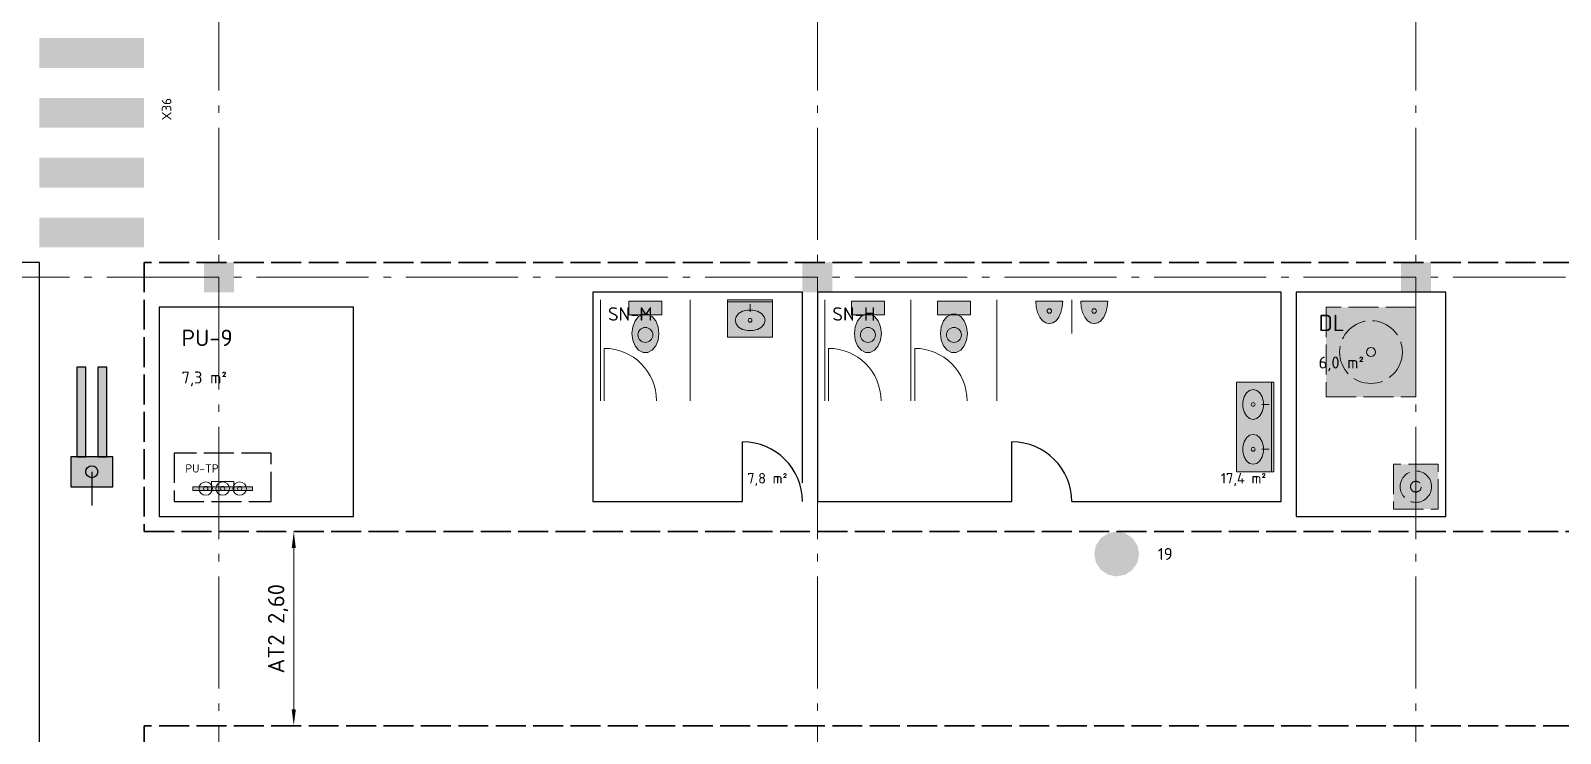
# Model space of a CAD drawing. Header units: millimetres. Extents: x 0 to 1682, y 0 to 1189.
# Drawn here: x 873.8 to 1078.3, y 704 to 798 of the extents above; entities that cross this region are included whole.
import ezdxf
from ezdxf.enums import TextEntityAlignment as Align

# ---------------------------------------------------------------- set-up
doc = ezdxf.new("R2010")
doc.units = ezdxf.units.MM
doc.linetypes.add('IRAM-E-TRAZOS', pattern=[5, 4, -1])
doc.linetypes.add('IRAM-F-TRAZO-PUNTO', pattern=[20, 15, -2, 1, -2])
for name, color, linetype, lineweight in [('A-ABERTURA', 7, 'CONTINUOUS', 25), ('A-COLUMNA', 7, 'CONTINUOUS', 50), ('A-COTA', 7, 'CONTINUOUS', 18), ('A-EJE', 1, 'IRAM-F-TRAZO-PUNTO', 18), ('A-EQUIPO-FINO', 8, 'CONTINUOUS', 13), ('A-EQUIPO-RELLENO', 9, 'CONTINUOUS', 13), ('A-LOCAL', 7, 'CONTINUOUS', 25), ('A-OPERARIO', 6, 'CONTINUOUS', 18), ('A-SECTOR', 1, 'CONTINUOUS', 25), ('A-SEGURIDAD', 1, 'IRAM-E-TRAZOS', 18), ('A-TEXTO', 7, 'CONTINUOUS', 18), ('A-VEHICULO', 40, 'CONTINUOUS', 25), ('S-INCENDIO', 1, 'CONTINUOUS', 25)]:
    doc.layers.add(name, color=color, linetype=linetype, lineweight=lineweight)
for name, color, linetype, lineweight, true_color in [('A-MOBILIARIO', 8, 'CONTINUOUS', 18, 0x50505a), ('A-PASILLO', 2, 'IRAM-E-TRAZOS', 35, 0xd7a500), ('A-PULMON', 6, 'IRAM-E-TRAZOS', 25, 0xdc00c8), ('A-SENDA', 2, 'CONTINUOUS', 25, 0xd7a500)]:
    doc.layers.add(name, color=color, linetype=linetype, lineweight=lineweight, true_color=true_color)
doc.styles.add('ISO3098', font='isocpeur.ttf')
doc.dimstyles.new('FLAMA-IRAM', dxfattribs={"dimtxt": 3.5, "dimasz": 3.5, "dimexe": 2, "dimexo": 1.5, "dimgap": 1, "dimtad": 1, "dimdec": 1, "dimtxsty": 'ISO3098', "dimblk": 'IRAM_FLECHA', "dimblk1": 'IRAM_FLECHA', "dimblk2": 'IRAM_FLECHA', "dimcen": 2.5, "dimclrd": 3, "dimclre": 3, "dimclrt": 3, "dimazin": 3, "dimtfac": 1, "dimtmove": 0, "dimatfit": 3, "dimlwd": 18, "dimlwe": 18})

# ---------------------------------------------------------------- blocks, each defined once
blk = doc.blocks.new('IRAM_FLECHA')
blk.add_solid([(0, 0), (-1, 0.125), (-1, -0.125)])

msp = doc.modelspace()

# ---------------------------------------------------------------- hatches: boundary and pattern name
at = {"layer": 'A-COLUMNA', "true_color": 0x000000}
h = msp.add_hatch(color=7, dxfattribs=at)
h.dxf.hatch_style = 1
h.paths.add_polyline_path([(897, 763), (901, 763), (901, 767), (897, 767)])
h = msp.add_hatch(color=7, dxfattribs=at)
h.dxf.hatch_style = 1
h.paths.add_polyline_path([(977, 763), (981, 763), (981, 767), (977, 767)])
h = msp.add_hatch(color=7, dxfattribs=at)
h.dxf.hatch_style = 1
h.paths.add_polyline_path([(1057, 763), (1061, 763), (1061, 767), (1057, 767)])
at = {"layer": 'A-EQUIPO-RELLENO', "true_color": 0xf8f8fc}
h = msp.add_hatch(color=7, dxfattribs=at)
h.dxf.hatch_style = 1
h.paths.add_polyline_path([(953.8, 760), (958.2, 760), (958.2, 761.8), (953.8, 761.8)])
h = msp.add_hatch(color=7, dxfattribs=at)
h.dxf.hatch_style = 1
h.paths.add_polyline_path([(967, 757), (973, 757), (973, 762), (967, 762)])
h = msp.add_hatch(color=7, dxfattribs=at)
h.dxf.hatch_style = 1
h.paths.add_polyline_path([(983.55, 760), (987.95, 760), (987.95, 761.8), (983.55, 761.8)])
h = msp.add_hatch(color=7, dxfattribs=at)
h.dxf.hatch_style = 1
h.paths.add_polyline_path([(995.05, 760), (999.45, 760), (999.45, 761.8), (995.05, 761.8)])
h = msp.add_hatch(color=7, dxfattribs=at)
h.dxf.hatch_style = 1
h.paths.add_polyline_path([(1011.8, 761.8), (1011.739, 761.024), (1011.559, 760.3), (1011.273, 759.679), (1010.9, 759.202), (1010.466, 758.902), (1010, 758.8), (1009.534, 758.902), (1009.1, 759.202), (1008.727, 759.679), (1008.441, 760.3), (1008.261, 761.024), (1008.2, 761.8)])
h = msp.add_hatch(color=7, dxfattribs=at)
h.dxf.hatch_style = 1
h.paths.add_polyline_path([(1017.8, 761.8), (1017.739, 761.024), (1017.559, 760.3), (1017.273, 759.679), (1016.9, 759.202), (1016.466, 758.902), (1016, 758.8), (1015.534, 758.902), (1015.1, 759.202), (1014.727, 759.679), (1014.441, 760.3), (1014.261, 761.024), (1014.2, 761.8)])
at = {"layer": 'A-EQUIPO-RELLENO', "true_color": 0xd6ecd6}
h = msp.add_hatch(color=7, dxfattribs=at)
h.dxf.hatch_style = 1
h.paths.add_polyline_path([(1047, 749), (1059, 749), (1059, 761), (1047, 761)])
at = {"layer": 'A-EQUIPO-RELLENO', "true_color": 0xf8f8fc}
h = msp.add_hatch(color=7, dxfattribs=at)
h.dxf.hatch_style = 1
h.paths.add_polyline_path([(957.8, 757.5), (957.691, 758.389), (957.379, 759.171), (956.9, 759.752), (956.313, 760.061), (955.687, 760.061), (955.1, 759.752), (954.621, 759.171), (954.309, 758.389), (954.2, 757.5), (954.309, 756.611), (954.621, 755.829), (955.1, 755.248), (955.687, 754.939), (956.313, 754.939), (956.9, 755.248), (957.379, 755.829), (957.691, 756.611), (957.8, 757.5)])
h = msp.add_hatch(color=7, dxfattribs=at)
h.dxf.hatch_style = 1
h.paths.add_polyline_path([(987.55, 757.5), (987.441, 758.389), (987.129, 759.171), (986.65, 759.752), (986.063, 760.061), (985.437, 760.061), (984.85, 759.752), (984.371, 759.171), (984.059, 758.389), (983.95, 757.5), (984.059, 756.611), (984.371, 755.829), (984.85, 755.248), (985.437, 754.939), (986.063, 754.939), (986.65, 755.248), (987.129, 755.829), (987.441, 756.611), (987.55, 757.5)])
h = msp.add_hatch(color=7, dxfattribs=at)
h.dxf.hatch_style = 1
h.paths.add_polyline_path([(999.05, 757.5), (998.941, 758.389), (998.629, 759.171), (998.15, 759.752), (997.563, 760.061), (996.937, 760.061), (996.35, 759.752), (995.871, 759.171), (995.559, 758.389), (995.45, 757.5), (995.559, 756.611), (995.871, 755.829), (996.35, 755.248), (996.937, 754.939), (997.563, 754.939), (998.15, 755.248), (998.629, 755.829), (998.941, 756.611), (999.05, 757.5)])
at = {"layer": 'A-EQUIPO-RELLENO', "true_color": 0x969ba0}
h = msp.add_hatch(color=7, dxfattribs=at)
h.dxf.hatch_style = 1
h.paths.add_polyline_path([(881.2, 741), (881.2, 753), (880, 753), (880, 741)])
h = msp.add_hatch(color=7, dxfattribs=at)
h.dxf.hatch_style = 1
h.paths.add_polyline_path([(884, 741), (884, 753), (882.8, 753), (882.8, 741)])
at = {"layer": 'A-EQUIPO-RELLENO', "true_color": 0xf8f8fc}
h = msp.add_hatch(color=7, dxfattribs=at)
h.dxf.hatch_style = 1
h.paths.add_polyline_path([(1035, 751), (1035, 739), (1040, 739), (1040, 751)])
at = {"layer": 'A-EQUIPO-RELLENO', "true_color": 0xffe696}
h = msp.add_hatch(color=7, dxfattribs=at)
h.dxf.hatch_style = 1
h.paths.add_polyline_path([(884.8, 737), (884.8, 741), (879.2, 741), (879.2, 737)])
at = {"layer": 'A-EQUIPO-RELLENO', "true_color": 0xd6ecd6}
h = msp.add_hatch(color=7, dxfattribs=at)
h.dxf.hatch_style = 1
h.paths.add_polyline_path([(1056, 740), (1056, 734), (1062, 734), (1062, 740)])
at = {"layer": 'A-EQUIPO-RELLENO', "true_color": 0xfaf0fa}
h = msp.add_hatch(color=7, dxfattribs=at)
h.dxf.hatch_style = 1
h.paths.add_polyline_path([(895.5, 737), (903.5, 737), (903.5, 736.5), (895.5, 736.5)])
at = {"layer": 'A-SENDA', "true_color": 0xd7a500}
h = msp.add_hatch(color=7, dxfattribs=at)
h.dxf.hatch_style = 1
h.paths.add_polyline_path([(875, 793), (889, 793), (889, 797), (875, 797)])
h = msp.add_hatch(color=7, dxfattribs=at)
h.dxf.hatch_style = 1
h.paths.add_polyline_path([(875, 785), (889, 785), (889, 789), (875, 789)])
h = msp.add_hatch(color=7, dxfattribs=at)
h.dxf.hatch_style = 1
h.paths.add_polyline_path([(875, 777), (889, 777), (889, 781), (875, 781)])
h = msp.add_hatch(color=7, dxfattribs=at)
h.dxf.hatch_style = 1
h.paths.add_polyline_path([(875, 769), (889, 769), (889, 773), (875, 773)])
at = {"layer": 'S-INCENDIO', "true_color": 0xd20000}
h = msp.add_hatch(color=7, dxfattribs=at)
h.dxf.hatch_style = 1
h.paths.add_polyline_path([(1022, 728), (1021.772, 729.148), (1021.121, 730.121), (1020.148, 730.772), (1019, 731), (1017.852, 730.772), (1016.879, 730.121), (1016.228, 729.148), (1016, 728), (1016.228, 726.852), (1016.879, 725.879), (1017.852, 725.228), (1019, 725), (1020.148, 725.228), (1021.121, 725.879), (1021.772, 726.852)])

# ---------------------------------------------------------------- linework, layer by layer
at = {"layer": 'A-ABERTURA'}
for p, q in [((969, 735), (969, 743)), ((1005, 735), (1005, 743))]:
    msp.add_line(p, q, dxfattribs=at)
for centre in [(969, 735), (1005, 735)]:
    msp.add_arc(centre, 8, 0, 90, dxfattribs=at)
at = {"layer": 'A-EJE'}
for p, q in [((899, 530), (899, 1060)), ((979, 530), (979, 1060)), ((1059, 530), (1059, 1060)), ((104, 765), (1264, 765))]:
    msp.add_line(p, q, dxfattribs=at)
at = {"layer": 'A-EQUIPO-FINO'}
for p, q in [((967, 761.7), (973, 761.7)), ((970, 760.4), (970, 761.4)), ((950.5, 748.5), (950.5, 755.5)), ((980.5, 748.5), (980.5, 755.5)), ((992, 748.5), (992, 755.5)), ((1039.7, 751), (1039.7, 739)), ((1038.4, 748), (1039.4, 748)), ((1038.4, 742), (1039.4, 742))]:
    msp.add_line(p, q, dxfattribs=at)
for centre, radius in [((1010, 760.5), 0.3), ((1016, 760.5), 0.3), ((970, 759.25), 0.25), ((956, 757.3), 1), ((985.75, 757.3), 1), ((997.25, 757.3), 1), ((1053, 755), 0.6), ((1037.25, 748), 0.25), ((1037.25, 742), 0.25), ((897.233, 736.75), 0.9), ((897.233, 736.75), 0.28), ((899.5, 736.75), 0.9), ((899.5, 736.75), 0.28), ((901.767, 736.75), 0.9), ((901.767, 736.75), 0.28)]:
    msp.add_circle(centre, radius, dxfattribs=at)
for centre in [(950.5, 748.5), (980.5, 748.5), (992, 748.5)]:
    msp.add_arc(centre, 7, 0, 90, dxfattribs=at)
at = {"layer": 'A-LOCAL'}
for p, q in [((977, 763), (949, 763)), ((949, 763), (949, 735)), ((977, 737.5), (977, 763)), ((1041, 763), (979, 763)), ((979, 763), (979, 735)), ((1041, 735), (1041, 763)), ((949, 735), (969, 735)), ((979, 735), (1005, 735)), ((1013, 735), (1041, 735))]:
    msp.add_line(p, q, dxfattribs=at)
at = {"layer": 'A-MOBILIARIO'}
for p, q in [((950, 748.5), (950, 762)), ((962, 748.5), (962, 762)), ((980, 748.5), (980, 762)), ((991.5, 748.5), (991.5, 762)), ((991.5, 748.5), (991.5, 762)), ((1003, 748.5), (1003, 762)), ((1013, 762), (1013, 757.5))]:
    msp.add_line(p, q, dxfattribs=at)
for points in [[(953.8, 760), (958.2, 760), (958.2, 761.8), (953.8, 761.8)], [(967, 757), (973, 757), (973, 762), (967, 762)], [(983.55, 760), (987.95, 760), (987.95, 761.8), (983.55, 761.8)], [(995.05, 760), (999.45, 760), (999.45, 761.8), (995.05, 761.8)], [(1011.8, 761.8), (1011.739, 761.024), (1011.559, 760.3), (1011.273, 759.679), (1010.9, 759.202), (1010.466, 758.902), (1010, 758.8), (1009.534, 758.902), (1009.1, 759.202), (1008.727, 759.679), (1008.441, 760.3), (1008.261, 761.024), (1008.2, 761.8)], [(1017.8, 761.8), (1017.739, 761.024), (1017.559, 760.3), (1017.273, 759.679), (1016.9, 759.202), (1016.466, 758.902), (1016, 758.8), (1015.534, 758.902), (1015.1, 759.202), (1014.727, 759.679), (1014.441, 760.3), (1014.261, 761.024), (1014.2, 761.8)], [(957.8, 757.5), (957.691, 758.389), (957.379, 759.171), (956.9, 759.752), (956.313, 760.061), (955.687, 760.061), (955.1, 759.752), (954.621, 759.171), (954.309, 758.389), (954.2, 757.5), (954.309, 756.611), (954.621, 755.829), (955.1, 755.248), (955.687, 754.939), (956.313, 754.939), (956.9, 755.248), (957.379, 755.829), (957.691, 756.611), (957.8, 757.5)], [(972, 759.25), (971.879, 759.729), (971.532, 760.15), (971, 760.462), (970.347, 760.629), (969.653, 760.629), (969, 760.462), (968.468, 760.15), (968.121, 759.729), (968, 759.25), (968.121, 758.771), (968.468, 758.35), (969, 758.038), (969.653, 757.871), (970.347, 757.871), (971, 758.038), (971.532, 758.35), (971.879, 758.771), (972, 759.25)], [(987.55, 757.5), (987.441, 758.389), (987.129, 759.171), (986.65, 759.752), (986.063, 760.061), (985.437, 760.061), (984.85, 759.752), (984.371, 759.171), (984.059, 758.389), (983.95, 757.5), (984.059, 756.611), (984.371, 755.829), (984.85, 755.248), (985.437, 754.939), (986.063, 754.939), (986.65, 755.248), (987.129, 755.829), (987.441, 756.611), (987.55, 757.5)], [(999.05, 757.5), (998.941, 758.389), (998.629, 759.171), (998.15, 759.752), (997.563, 760.061), (996.937, 760.061), (996.35, 759.752), (995.871, 759.171), (995.559, 758.389), (995.45, 757.5), (995.559, 756.611), (995.871, 755.829), (996.35, 755.248), (996.937, 754.939), (997.563, 754.939), (998.15, 755.248), (998.629, 755.829), (998.941, 756.611), (999.05, 757.5)], [(1035, 751), (1035, 739), (1040, 739), (1040, 751)], [(1037.25, 746), (1037.729, 746.121), (1038.15, 746.468), (1038.462, 747), (1038.629, 747.653), (1038.629, 748.347), (1038.462, 749), (1038.15, 749.532), (1037.729, 749.879), (1037.25, 750), (1036.771, 749.879), (1036.35, 749.532), (1036.038, 749), (1035.871, 748.347), (1035.871, 747.653), (1036.038, 747), (1036.35, 746.468), (1036.771, 746.121), (1037.25, 746)], [(1037.25, 740), (1037.729, 740.121), (1038.15, 740.468), (1038.462, 741), (1038.629, 741.653), (1038.629, 742.347), (1038.462, 743), (1038.15, 743.532), (1037.729, 743.879), (1037.25, 744), (1036.771, 743.879), (1036.35, 743.532), (1036.038, 743), (1035.871, 742.347), (1035.871, 741.653), (1036.038, 741), (1036.35, 740.468), (1036.771, 740.121), (1037.25, 740)]]:
    msp.add_lwpolyline(points, close=True, dxfattribs=at)
at = {"layer": 'A-OPERARIO'}
for p, q in [((898, 736.5), (898, 737.7)), ((898, 737.7), (901, 737.7)), ((901, 736.5), (901, 737.7))]:
    msp.add_line(p, q, dxfattribs=at)
msp.add_lwpolyline([(895.5, 737), (903.5, 737), (903.5, 736.5), (895.5, 736.5)], close=True, dxfattribs=at)
at = {"layer": 'A-PASILLO'}
for p, q in [((889, 767), (889, 731)), ((1085, 767), (889, 767)), ((889, 731), (1085, 731)), ((1085, 705), (889, 705)), ((889, 705), (889, 619))]:
    msp.add_line(p, q, dxfattribs=at)
at = {"layer": 'A-PULMON'}
msp.add_lwpolyline([(893, 735), (906, 735), (906, 741.5), (893, 741.5)], close=True, dxfattribs=at)
at = {"layer": 'A-SECTOR'}
for points in [[(839, 578), (875, 578), (875, 767), (839, 767)], [(1043, 733), (1063, 733), (1063, 763), (1043, 763)], [(891, 733), (917, 733), (917, 761), (891, 761)]]:
    msp.add_lwpolyline(points, close=True, dxfattribs=at)
at = {"layer": 'A-SEGURIDAD'}
for points in [[(1047, 749), (1059, 749), (1059, 761), (1047, 761)], [(1056, 740), (1056, 734), (1062, 734), (1062, 740)]]:
    msp.add_lwpolyline(points, close=True, dxfattribs=at)
for centre, radius in [((1053, 755), 4.2), ((1059, 737), 2.1), ((1059, 737), 0.72)]:
    msp.add_circle(centre, radius, dxfattribs=at)
at = {"layer": 'A-VEHICULO'}
msp.add_line((882, 739), (882, 734.5), dxfattribs=at)
for points in [[(881.2, 741), (881.2, 753), (880, 753), (880, 741)], [(884, 741), (884, 753), (882.8, 753), (882.8, 741)], [(884.8, 737), (884.8, 741), (879.2, 741), (879.2, 737)]]:
    msp.add_lwpolyline(points, close=True, dxfattribs=at)
msp.add_circle((882, 739), 0.8, dxfattribs=at)

# ---------------------------------------------------------------- texts
at = {"layer": 'A-PULMON', "style": 'ISO3098'}
msp.add_text('PU-TP', height=1.12, dxfattribs=at).set_placement((894.5, 740), align=Align.TOP_LEFT)
at = {"layer": 'A-TEXTO', "style": 'ISO3098'}
msp.add_text('X36', height=1.28, rotation=90, dxfattribs=at).set_placement((892, 786), align=Align.MIDDLE_LEFT)
for s, height, p in [('SN-M', 1.8, (951, 761)), ('SN-H', 1.8, (981, 761)), ('DL', 2.2, (1046, 760)), ('PU-9', 2.2, (894, 758)), ('6,0 m²', 1.6, (1046, 754.4)), ('7,3 m²', 1.6, (894, 752.4))]:
    msp.add_text(s, height=height, dxfattribs=at).set_placement(p, align=Align.TOP_LEFT)
for s, p in [('7,8 m²', (975, 737)), ('17,4 m²', (1039, 737))]:
    msp.add_text(s, height=1.4, dxfattribs=at).set_placement(p, align=Align.BOTTOM_RIGHT)
at = {"layer": 'S-INCENDIO', "style": 'ISO3098'}
msp.add_text('19', height=1.6, dxfattribs=at).set_placement((1024.5, 728), align=Align.MIDDLE_LEFT)

# ---------------------------------------------------------------- dimensions: what is measured, and where the dimension line sits
at = {"layer": 'A-COTA'}
msp.add_linear_dim(base=(909, 705), p1=(909, 705), p2=(909, 731), angle=90, text='AT2 <>', dimstyle='FLAMA-IRAM', override={"dimtxt": 2.2, "dimasz": 2.2, "dimexe": 1.2, "dimexo": 1, "dimdec": 2, "dimlfac": 0.1, "dimzin": 0}, dxfattribs=at).render()

doc.saveas('drawing.dxf')
